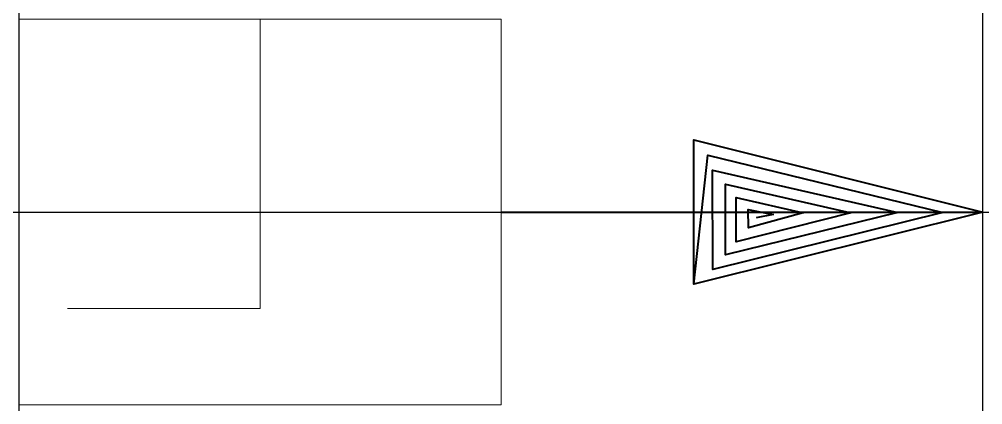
# Model space of a CAD drawing. Header units: metres. Extents: x -0.005 to 0.015, y -0.0041 to 0.0039.
import ezdxf

# ---------------------------------------------------------------- set-up
doc = ezdxf.new("R2010")
doc.units = ezdxf.units.M
doc.header["$PDMODE"] = 2
doc.layers.add('Level 3', color=7, linetype='Continuous')
doc.layers.add('Level 7', color=7, linetype='Continuous')

# ---------------------------------------------------------------- blocks, each defined once
blk = doc.blocks.new('00001A7')
at = {"layer": 'Level 3', "color": 131, "linetype": 'Continuous', "lineweight": 40, "true_color": 0x50f0ff, "flags": 128}
blk.add_lwpolyline([(-0.006, -0.0015), (-0.006, 0.0015), (0, 0), (-0.006, -0.0015), (-0.00571, 0.00118), (-0.00083, -0.00001), (-0.0056, -0.00119), (-0.00561, 0.00087), (-0.00176, -0.00001), (-0.00534, -0.00089), (-0.00534, 0.00058), (-0.00274, -0.00002), (-0.00512, -0.00062), (-0.00512, 0.0003), (-0.00373, -0.00002), (-0.00486, -0.00033), (-0.00487, 0.00005), (-0.00435, -0.00005), (-0.0047, -0.00012)], dxfattribs=at)
blk = doc.blocks.new('PITOT TUBE 1')
at = {"layer": 'Level 3', "color": 1, "linetype": 'Continuous', "lineweight": 40}
blk.add_line((0.005016, -0.000059), (0.015016, -0.000059), dxfattribs=at)
at = {"layer": 'Level 7', "color": 2, "linetype": 'Continuous', "lineweight": 13, "flags": 128}
for points in [[(0.005016, 0.003941), (0.005016, -0.004059), (-0.004984, -0.004059), (-0.004984, 0.003941), (0.005016, 0.003941)], [(0.000016, 0.003941), (0.000016, -0.002059), (-0.003984, -0.002059)]]:
    blk.add_lwpolyline(points, dxfattribs=at)
at = {"color": 9, "linetype": 'Continuous', "lineweight": 0, "true_color": 0xc8c8c8}
blk.add_blockref('00001A7', (0.015016, -0.000059), dxfattribs=at)

msp = doc.modelspace()

# ---------------------------------------------------------------- linework, layer by layer
for p in [(-0.004984, -0.000059), (0.015016, -0.000059)]:
    msp.add_point(p)

# ---------------------------------------------------------------- block references
msp.add_blockref('PITOT TUBE 1', (0, 0))

doc.saveas('drawing.dxf')
